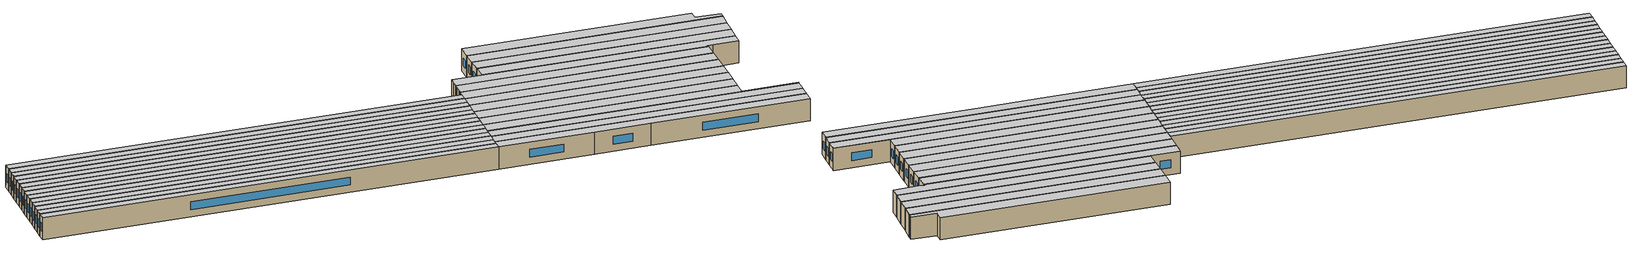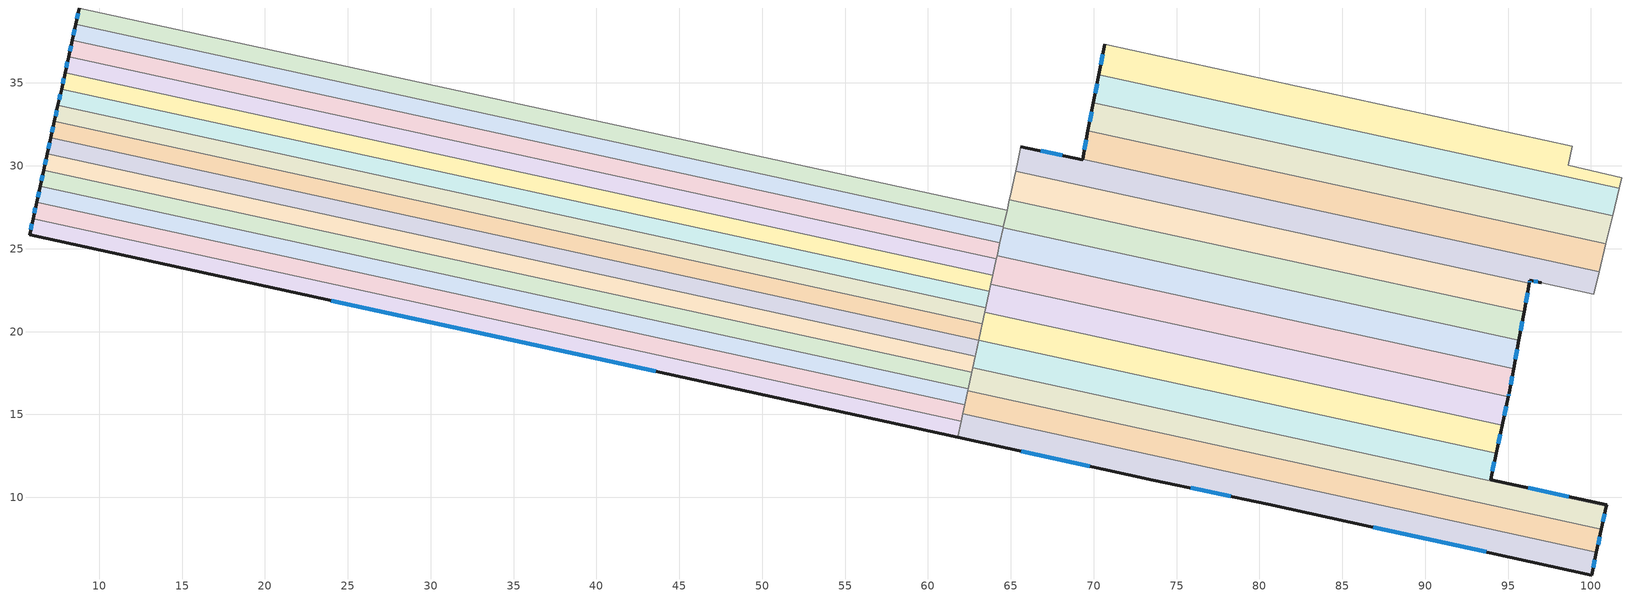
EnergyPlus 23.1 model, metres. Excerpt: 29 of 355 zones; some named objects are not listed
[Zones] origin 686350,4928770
0579a4736f0aea2d_F3_dwelling_15
 floor to 0579a4736f0aea2d_F2_dwelling_15 (EU_floor_Construction): 64.77,27.32 64.56,26.34 8.59,38.55 8.8,39.52 z9
 wall outside (EU_wall_Construction): 8.8,39.52 8.59,38.55 z9:12
 wall to 0579a4736f0aea2d_F3_dwelling_14 (EU_wall_Construction): 64.77,27.32 8.8,39.52 z9:12
 wall to 0579a4736f0aea2d_F3_dwelling_16 (EU_wall_Construction): 8.59,38.55 64.56,26.34 z9:12
 wall to 0579a4736f0aea2d_F3_dwelling_50 (EU_wall_Construction): 64.56,26.34 64.77,27.32 z9:12
 window (EU_Window_Construction): 8.73,39.21 8.66,38.86 z9.98:11.02
 ceiling to 0579a4736f0aea2d_F4_dwelling_15 (EU_floor_Construction): 64.56,26.34 64.77,27.32 8.8,39.52 8.59,38.55 z12
0579a4736f0aea2d_F3_dwelling_16
 floor to 0579a4736f0aea2d_F2_dwelling_16 (EU_floor_Construction): 64.56,26.34 64.34,25.36 8.37,37.57 8.59,38.55 z9
 wall outside (EU_wall_Construction): 8.59,38.55 8.37,37.57 z9:12
 wall to 0579a4736f0aea2d_F3_dwelling_17 (EU_wall_Construction): 8.37,37.57 64.34,25.36 z9:12
 wall to 0579a4736f0aea2d_F3_dwelling_51 (EU_wall_Construction): 64.34,25.36 64.54,26.27 z9:12
 wall to 0579a4736f0aea2d_F3_dwelling_50 (EU_wall_Construction): 64.54,26.27 64.56,26.34 z9:12
 window (EU_Window_Construction): 8.52,38.23 8.44,37.89 z9.98:11.02
 ceiling to 0579a4736f0aea2d_F4_dwelling_16 (EU_floor_Construction): 64.34,25.36 64.56,26.34 8.59,38.55 8.37,37.57 z12
0579a4736f0aea2d_F3_dwelling_17
 floor to 0579a4736f0aea2d_F2_dwelling_17 (EU_floor_Construction): 64.34,25.36 64.13,24.38 8.16,36.59 8.37,37.57 z9
 wall outside (EU_wall_Construction): 8.37,37.57 8.16,36.59 z9:12
 wall to 0579a4736f0aea2d_F3_dwelling_18 (EU_wall_Construction): 8.16,36.59 64.13,24.38 z9:12
 wall to 0579a4736f0aea2d_F3_dwelling_52 (EU_wall_Construction): 64.13,24.38 64.17,24.57 z9:12
 wall to 0579a4736f0aea2d_F3_dwelling_51 (EU_wall_Construction): 64.17,24.57 64.34,25.36 z9:12
 window (EU_Window_Construction): 8.3,37.25 8.23,36.91 z9.98:11.02
 ceiling to 0579a4736f0aea2d_F4_dwelling_17 (EU_floor_Construction): 64.13,24.38 64.34,25.36 8.37,37.57 8.16,36.59 z12
0579a4736f0aea2d_F3_dwelling_18
 floor to 0579a4736f0aea2d_F2_dwelling_18 (EU_floor_Construction): 64.13,24.38 63.92,23.4 7.94,35.61 8.16,36.59 z9
 wall outside (EU_wall_Construction): 8.16,36.59 7.94,35.61 z9:12
 wall to 0579a4736f0aea2d_F3_dwelling_19 (EU_wall_Construction): 7.94,35.61 63.92,23.4 z9:12
 wall to 0579a4736f0aea2d_F3_dwelling_52 (EU_wall_Construction): 63.92,23.4 64.13,24.38 z9:12
 window (EU_Window_Construction): 8.09,36.27 8.01,35.93 z9.98:11.02
 ceiling to 0579a4736f0aea2d_F4_dwelling_18 (EU_floor_Construction): 63.92,23.4 64.13,24.38 8.16,36.59 7.94,35.61 z12
0579a4736f0aea2d_F3_dwelling_19
 floor to 0579a4736f0aea2d_F2_dwelling_19 (EU_floor_Construction): 63.92,23.4 63.7,22.43 7.73,34.64 7.94,35.61 z9
 wall outside (EU_wall_Construction): 7.94,35.61 7.73,34.64 z9:12
 wall to 0579a4736f0aea2d_F3_dwelling_20 (EU_wall_Construction): 7.73,34.64 63.7,22.43 z9:12
 wall to 0579a4736f0aea2d_F3_dwelling_53 (EU_wall_Construction): 63.7,22.43 63.8,22.87 z9:12
 wall to 0579a4736f0aea2d_F3_dwelling_52 (EU_wall_Construction): 63.8,22.87 63.92,23.4 z9:12
 window (EU_Window_Construction): 7.87,35.3 7.8,34.95 z9.98:11.02
 ceiling to 0579a4736f0aea2d_F4_dwelling_19 (EU_floor_Construction): 63.7,22.43 63.92,23.4 7.94,35.61 7.73,34.64 z12
0579a4736f0aea2d_F3_dwelling_20
 floor to 0579a4736f0aea2d_F2_dwelling_20 (EU_floor_Construction): 63.7,22.43 63.49,21.45 7.51,33.66 7.73,34.64 z9
 wall outside (EU_wall_Construction): 7.73,34.64 7.51,33.66 z9:12
 wall to 0579a4736f0aea2d_F3_dwelling_21 (EU_wall_Construction): 7.51,33.66 63.49,21.45 z9:12
 wall to 0579a4736f0aea2d_F3_dwelling_53 (EU_wall_Construction): 63.49,21.45 63.7,22.43 z9:12
 window (EU_Window_Construction): 7.66,34.32 7.58,33.98 z9.98:11.02
 ceiling to 0579a4736f0aea2d_F4_dwelling_20 (EU_floor_Construction): 63.49,21.45 63.7,22.43 7.73,34.64 7.51,33.66 z12
0579a4736f0aea2d_F3_dwelling_21
 floor to 0579a4736f0aea2d_F2_dwelling_21 (EU_floor_Construction): 63.49,21.45 63.28,20.47 7.3,32.68 7.51,33.66 z9
 wall outside (EU_wall_Construction): 7.51,33.66 7.3,32.68 z9:12
 wall to 0579a4736f0aea2d_F3_dwelling_22 (EU_wall_Construction): 7.3,32.68 63.28,20.47 z9:12
 wall to 0579a4736f0aea2d_F3_dwelling_54 (EU_wall_Construction): 63.28,20.47 63.43,21.18 z9:12
 wall to 0579a4736f0aea2d_F3_dwelling_53 (EU_wall_Construction): 63.43,21.18 63.49,21.45 z9:12
 window (EU_Window_Construction): 7.44,33.34 7.37,33 z9.98:11.02
 ceiling to 0579a4736f0aea2d_F4_dwelling_21 (EU_floor_Construction): 63.28,20.47 63.49,21.45 7.51,33.66 7.3,32.68 z12
0579a4736f0aea2d_F3_dwelling_22
 floor to 0579a4736f0aea2d_F2_dwelling_22 (EU_floor_Construction): 63.28,20.47 63.06,19.49 7.08,31.7 7.3,32.68 z9
 wall outside (EU_wall_Construction): 7.3,32.68 7.08,31.7 z9:12
 wall to 0579a4736f0aea2d_F3_dwelling_23 (EU_wall_Construction): 7.08,31.7 63.06,19.49 63.18,20.04 z9:12
 wall to 0579a4736f0aea2d_F3_dwelling_54 (EU_wall_Construction): 63.18,20.04 63.28,20.47 z9:12
 window (EU_Window_Construction): 7.23,32.36 7.15,32.02 z9.98:11.02
 ceiling to 0579a4736f0aea2d_F4_dwelling_22 (EU_floor_Construction): 63.06,19.49 63.28,20.47 7.3,32.68 7.08,31.7 z12
0579a4736f0aea2d_F3_dwelling_23
 floor to 0579a4736f0aea2d_F2_dwelling_23 (EU_floor_Construction): 63.18,20.04 62.87,18.62 62.85,18.51 6.87,30.72 7.08,31.7 63.06,19.49 z9
 wall outside (EU_wall_Construction): 7.08,31.7 6.87,30.72 z9:12
 wall to 0579a4736f0aea2d_F3_dwelling_24 (EU_wall_Construction): 6.87,30.72 62.85,18.51 z9:12
 wall to 0579a4736f0aea2d_F3_dwelling_55 (EU_wall_Construction): 62.85,18.51 62.87,18.62 63.06,19.48 z9:12
 wall to 0579a4736f0aea2d_F3_dwelling_54 (EU_wall_Construction): 63.06,19.48 63.18,20.04 z9:12
 window (EU_Window_Construction): 7.01,31.38 6.94,31.04 z9.98:11.02
 ceiling to 0579a4736f0aea2d_F4_dwelling_23 (EU_floor_Construction): 62.87,18.62 63.18,20.04 63.06,19.49 7.08,31.7 6.87,30.72 62.85,18.51 z12
0579a4736f0aea2d_F3_dwelling_24
 floor to 0579a4736f0aea2d_F2_dwelling_24 (EU_floor_Construction): 62.85,18.51 62.64,17.54 6.66,29.75 6.87,30.72 z9
 wall outside (EU_wall_Construction): 6.87,30.72 6.66,29.75 z9:12
 wall to 0579a4736f0aea2d_F3_dwelling_25 (EU_wall_Construction): 6.66,29.75 62.64,17.54 z9:12
 wall to 0579a4736f0aea2d_F3_dwelling_56 (EU_wall_Construction): 62.64,17.54 62.7,17.81 z9:12
 wall to 0579a4736f0aea2d_F3_dwelling_55 (EU_wall_Construction): 62.7,17.81 62.85,18.52 z9:12
 window (EU_Window_Construction): 6.8,30.41 6.72,30.07 z9.98:11.02
 ceiling to 0579a4736f0aea2d_F4_dwelling_24 (EU_floor_Construction): 62.64,17.54 62.85,18.51 6.87,30.72 6.66,29.75 z12
0579a4736f0aea2d_F3_dwelling_25
 floor to 0579a4736f0aea2d_F2_dwelling_25 (EU_floor_Construction): 62.64,17.54 62.42,16.56 6.44,28.77 6.66,29.75 z9
 wall outside (EU_wall_Construction): 6.66,29.75 6.44,28.77 z9:12
 wall to 0579a4736f0aea2d_F3_dwelling_26 (EU_wall_Construction): 6.44,28.77 62.42,16.56 z9:12
 wall to 0579a4736f0aea2d_F3_dwelling_56 (EU_wall_Construction): 62.42,16.56 62.64,17.54 z9:12
 window (EU_Window_Construction): 6.59,29.43 6.51,29.09 z9.98:11.02
 ceiling to 0579a4736f0aea2d_F4_dwelling_25 (EU_floor_Construction): 62.42,16.56 62.64,17.54 6.66,29.75 6.44,28.77 z12
0579a4736f0aea2d_F3_dwelling_26
 floor to 0579a4736f0aea2d_F2_dwelling_26 (EU_floor_Construction): 62.42,16.56 62.21,15.58 6.23,27.79 6.44,28.77 z9
 wall outside (EU_wall_Construction): 6.44,28.77 6.23,27.79 z9:12
 wall to 0579a4736f0aea2d_F3_dwelling_27 (EU_wall_Construction): 6.23,27.79 62.21,15.58 z9:12
 wall to 0579a4736f0aea2d_F3_dwelling_57 (EU_wall_Construction): 62.21,15.58 62.39,16.42 z9:12
 wall to 0579a4736f0aea2d_F3_dwelling_56 (EU_wall_Construction): 62.39,16.42 62.42,16.56 z9:12
 window (EU_Window_Construction): 6.37,28.45 6.3,28.11 z9.98:11.02
 ceiling to 0579a4736f0aea2d_F4_dwelling_26 (EU_floor_Construction): 62.21,15.58 62.42,16.56 6.44,28.77 6.23,27.79 z12
0579a4736f0aea2d_F3_dwelling_27
 floor to 0579a4736f0aea2d_F2_dwelling_27 (EU_floor_Construction): 62.21,15.58 62,14.6 6.01,26.82 6.23,27.79 z9
 wall outside (EU_wall_Construction): 6.23,27.79 6.01,26.82 z9:12
 wall to 0579a4736f0aea2d_F3_dwelling_28 (EU_wall_Construction): 6.01,26.82 62,14.6 z9:12
 wall to 0579a4736f0aea2d_F3_dwelling_58 (EU_wall_Construction): 62,14.6 62.09,15.04 z9:12
 wall to 0579a4736f0aea2d_F3_dwelling_57 (EU_wall_Construction): 62.09,15.04 62.21,15.58 z9:12
 window (EU_Window_Construction): 6.16,27.48 6.08,27.13 z9.98:11.02
 ceiling to 0579a4736f0aea2d_F4_dwelling_27 (EU_floor_Construction): 62,14.6 62.21,15.58 6.23,27.79 6.01,26.82 z12
0579a4736f0aea2d_F3_dwelling_28
 floor to 0579a4736f0aea2d_F2_dwelling_28 (EU_floor_Construction): 62,14.6 61.78,13.63 5.8,25.84 6.01,26.82 z9
 wall outside (EU_wall_Construction): 6.01,26.82 5.8,25.84 61.78,13.63 z9:12
 wall to 0579a4736f0aea2d_F3_dwelling_58 (EU_wall_Construction): 61.78,13.63 62,14.6 z9:12
 window (EU_Window_Construction): 24,21.87 43.58,17.6 / 5.94,26.5 5.87,26.16 z9.98:11.02
 ceiling to 0579a4736f0aea2d_F4_dwelling_28 (EU_floor_Construction): 61.78,13.63 62,14.6 6.01,26.82 5.8,25.84 z12
0579a4736f0aea2d_F3_dwelling_44
 floor to 0579a4736f0aea2d_F2_dwelling_44 (EU_floor_Construction): 98.87,31.17 98.62,30.05 101.87,29.29 101.72,28.66 70.31,35.51 70.67,37.32 z9
 wall outside (EU_wall_Construction): 70.67,37.32 70.31,35.51 z9:12
 wall to 0579a4736f0aea2d_F3_dwelling_45 (EU_wall_Construction): 70.31,35.51 101.72,28.66 z9:12
 wall to 0579a4736f0aea2d_F3_dwelling_43 (EU_wall_Construction): 98.87,31.17 70.67,37.32 z9:12
 wall adiabatic (EU_wall_Construction): 101.72,28.66 101.87,29.29 98.62,30.05 98.87,31.17 z9:12
 window (EU_Window_Construction): 70.55,36.73 70.43,36.1 z9.98:11.02
 ceiling to 0579a4736f0aea2d_F4_dwelling_44 (EU_floor_Construction): 101.72,28.66 101.87,29.29 98.62,30.05 98.87,31.17 70.67,37.32 70.31,35.51 z12
0579a4736f0aea2d_F3_dwelling_45
 floor to 0579a4736f0aea2d_F2_dwelling_45 (EU_floor_Construction): 101.72,28.66 101.31,26.98 69.98,33.82 70.31,35.51 z9
 wall outside (EU_wall_Construction): 70.31,35.51 69.98,33.82 z9:12
 wall adiabatic (EU_wall_Construction): 101.31,26.98 101.72,28.66 z9:12
 wall to 0579a4736f0aea2d_F3_dwelling_46 (EU_wall_Construction): 69.98,33.82 101.31,26.98 z9:12
 window (EU_Window_Construction): 70.21,34.96 70.09,34.37 z9.98:11.02
 ceiling to 0579a4736f0aea2d_F4_dwelling_45 (EU_floor_Construction): 101.31,26.98 101.72,28.66 70.31,35.51 69.98,33.82 z12
0579a4736f0aea2d_F3_dwelling_46
 floor to 0579a4736f0aea2d_F2_dwelling_46 (EU_floor_Construction): 101.31,26.98 100.9,25.3 69.66,32.12 69.98,33.82 z9
 wall outside (EU_wall_Construction): 69.98,33.82 69.66,32.12 z9:12
 wall adiabatic (EU_wall_Construction): 100.9,25.3 101.31,26.98 z9:12
 wall to 0579a4736f0aea2d_F3_dwelling_47 (EU_wall_Construction): 69.66,32.12 100.9,25.3 z9:12
 window (EU_Window_Construction): 69.88,33.26 69.76,32.67 z9.98:11.02
 ceiling to 0579a4736f0aea2d_F4_dwelling_46 (EU_floor_Construction): 100.9,25.3 101.31,26.98 69.98,33.82 69.66,32.12 z12
0579a4736f0aea2d_F3_dwelling_47
 floor to 0579a4736f0aea2d_F2_dwelling_47 (EU_floor_Construction): 100.9,25.3 100.49,23.61 69.32,30.41 69.66,32.12 z9
 wall outside (EU_wall_Construction): 69.66,32.12 69.32,30.41 z9:12
 wall adiabatic (EU_wall_Construction): 100.49,23.61 100.9,25.3 z9:12
 wall to 0579a4736f0aea2d_F3_dwelling_48 (EU_wall_Construction): 69.32,30.41 100.49,23.61 z9:12
 window (EU_Window_Construction): 69.55,31.56 69.43,30.97 z9.98:11.02
 ceiling to 0579a4736f0aea2d_F4_dwelling_47 (EU_floor_Construction): 100.49,23.61 100.9,25.3 69.66,32.12 69.32,30.41 z12
0579a4736f0aea2d_F3_dwelling_48
 floor to 0579a4736f0aea2d_F2_dwelling_48 (EU_floor_Construction): 100.49,23.61 100.17,22.27 97.01,22.95 96.32,23.1 96.28,22.91 65.28,29.67 65.61,31.16 69.32,30.37 69.32,30.41 z9
 wall outside (EU_wall_Construction): 96.28,22.91 96.32,23.1 97.01,22.95 / 69.32,30.41 69.32,30.37 65.61,31.16 z9:12
 wall to 0579a4736f0aea2d_F3_dwelling_49 (EU_wall_Construction): 65.28,29.67 96.28,22.91 z9:12
 wall adiabatic (EU_wall_Construction): 97.01,22.95 100.17,22.27 100.49,23.61 z9:12
 wall to 0579a4736f0aea2d_F3_dwelling_11 (EU_wall_Construction): 65.61,31.16 65.41,30.25 z9:12
 wall to 0579a4736f0aea2d_F3_dwelling_12 (EU_wall_Construction): 65.41,30.25 65.28,29.68 z9:12
 window (EU_Window_Construction): 96.29,22.97 96.3,23.04 / 68.11,30.63 66.81,30.9 / 96.54,23.05 96.78,22.99 z9.98:11.02
 ceiling to 0579a4736f0aea2d_F4_dwelling_48 (EU_floor_Construction): 100.17,22.27 100.49,23.61 69.32,30.41 69.32,30.37 65.61,31.16 65.28,29.67 96.28,22.91 96.32,23.1 97.01,22.95 z12
0579a4736f0aea2d_F3_dwelling_49
 floor to 0579a4736f0aea2d_F2_dwelling_49 (EU_floor_Construction): 96.28,22.91 95.97,21.2 64.91,27.97 65.28,29.67 z9
 wall outside (EU_wall_Construction): 95.97,21.2 96.28,22.91 z9:12
 wall to 0579a4736f0aea2d_F3_dwelling_50 (EU_wall_Construction): 64.91,27.97 95.97,21.2 z9:12
 wall to 0579a4736f0aea2d_F3_dwelling_12 (EU_wall_Construction): 65.28,29.67 65.2,29.27 z9:12
 wall to 0579a4736f0aea2d_F3_dwelling_13 (EU_wall_Construction): 65.2,29.27 64.98,28.29 z9:12
 wall to 0579a4736f0aea2d_F3_dwelling_14 (EU_wall_Construction): 64.98,28.29 64.91,27.97 z9:12
 window (EU_Window_Construction): 96.07,21.75 96.18,22.35 z9.98:11.02
 ceiling to 0579a4736f0aea2d_F4_dwelling_49 (EU_floor_Construction): 95.97,21.2 96.28,22.91 65.28,29.67 64.91,27.97 z12
0579a4736f0aea2d_F3_dwelling_50
 floor to 0579a4736f0aea2d_F2_dwelling_50 (EU_floor_Construction): 95.97,21.2 95.65,19.48 64.54,26.27 64.91,27.97 z9
 wall outside (EU_wall_Construction): 95.65,19.48 95.97,21.2 z9:12
 wall to 0579a4736f0aea2d_F3_dwelling_51 (EU_wall_Construction): 64.54,26.27 95.65,19.48 z9:12
 wall to 0579a4736f0aea2d_F3_dwelling_14 (EU_wall_Construction): 64.91,27.97 64.77,27.32 z9:12
 window (EU_Window_Construction): 95.75,20.04 95.86,20.64 z9.98:11.02
 ceiling to 0579a4736f0aea2d_F4_dwelling_50 (EU_floor_Construction): 95.65,19.48 95.97,21.2 64.91,27.97 64.54,26.27 z12
0579a4736f0aea2d_F3_dwelling_51
 floor to 0579a4736f0aea2d_F2_dwelling_51 (EU_floor_Construction): 95.65,19.48 95.34,17.77 64.17,24.57 64.54,26.27 z9
 wall outside (EU_wall_Construction): 95.34,17.77 95.65,19.48 z9:12
 wall to 0579a4736f0aea2d_F3_dwelling_52 (EU_wall_Construction): 64.17,24.57 95.34,17.77 z9:12
 window (EU_Window_Construction): 95.44,18.33 95.55,18.92 z9.98:11.02
 ceiling to 0579a4736f0aea2d_F4_dwelling_51 (EU_floor_Construction): 95.34,17.77 95.65,19.48 64.54,26.27 64.17,24.57 z12
0579a4736f0aea2d_F3_dwelling_52
 floor to 0579a4736f0aea2d_F2_dwelling_52 (EU_floor_Construction): 95.34,17.77 95.07,16.31 95.01,16.06 63.8,22.87 64.17,24.57 z9
 wall outside (EU_wall_Construction): 95.01,16.06 95.07,16.31 95.34,17.77 z9:12
 wall to 0579a4736f0aea2d_F3_dwelling_53 (EU_wall_Construction): 63.8,22.87 95.01,16.06 z9:12
 window (EU_Window_Construction): 95.15,16.78 95.25,17.29 / 95.03,16.14 95.05,16.23 z9.98:11.02
 ceiling to 0579a4736f0aea2d_F4_dwelling_52 (EU_floor_Construction): 95.01,16.06 95.07,16.31 95.34,17.77 64.17,24.57 63.8,22.87 z12
0579a4736f0aea2d_F3_dwelling_53
 floor to 0579a4736f0aea2d_F2_dwelling_53 (EU_floor_Construction): 95.01,16.06 94.65,14.37 63.43,21.18 63.8,22.87 z9
 wall outside (EU_wall_Construction): 94.65,14.37 95.01,16.06 z9:12
 wall to 0579a4736f0aea2d_F3_dwelling_54 (EU_wall_Construction): 63.43,21.18 94.65,14.37 z9:12
 window (EU_Window_Construction): 94.77,14.92 94.9,15.51 z9.98:11.02
 ceiling to 0579a4736f0aea2d_F4_dwelling_53 (EU_floor_Construction): 94.65,14.37 95.01,16.06 63.8,22.87 63.43,21.18 z12
0579a4736f0aea2d_F3_dwelling_54
 floor to 0579a4736f0aea2d_F2_dwelling_54 (EU_floor_Construction): 94.65,14.37 94.29,12.67 63.06,19.48 63.43,21.18 z9
 wall outside (EU_wall_Construction): 94.29,12.67 94.65,14.37 z9:12
 wall to 0579a4736f0aea2d_F3_dwelling_55 (EU_wall_Construction): 63.06,19.48 94.29,12.67 z9:12
 window (EU_Window_Construction): 94.41,13.22 94.53,13.81 z9.98:11.02
 ceiling to 0579a4736f0aea2d_F4_dwelling_54 (EU_floor_Construction): 94.29,12.67 94.65,14.37 63.43,21.18 63.06,19.48 z12
0579a4736f0aea2d_F3_dwelling_55
 floor to 0579a4736f0aea2d_F2_dwelling_55 (EU_floor_Construction): 94.29,12.67 93.94,11.07 100.94,9.56 100.93,9.47 62.69,17.81 63.06,19.48 z9
 wall outside (EU_wall_Construction): 100.93,9.47 100.94,9.56 93.94,11.07 94.29,12.67 z9:12
 wall to 0579a4736f0aea2d_F3_dwelling_56 (EU_wall_Construction): 62.69,17.81 100.93,9.47 z9:12
 window (EU_Window_Construction): 94.06,11.59 94.18,12.15 / 98.67,10.05 96.22,10.58 z9.98:11.02
 ceiling to 0579a4736f0aea2d_F4_dwelling_55 (EU_floor_Construction): 100.93,9.47 100.94,9.56 93.94,11.07 94.29,12.67 63.06,19.48 62.69,17.81 z12
0579a4736f0aea2d_F3_dwelling_56
 floor to 0579a4736f0aea2d_F2_dwelling_56 (EU_floor_Construction): 100.93,9.47 100.63,8.08 62.39,16.42 62.69,17.81 z9
 wall outside (EU_wall_Construction): 100.63,8.08 100.93,9.47 z9:12
 wall to 0579a4736f0aea2d_F3_dwelling_57 (EU_wall_Construction): 62.39,16.42 100.63,8.08 z9:12
 window (EU_Window_Construction): 100.72,8.53 100.83,9.02 z9.98:11.02
 ceiling to 0579a4736f0aea2d_F4_dwelling_56 (EU_floor_Construction): 100.63,8.08 100.93,9.47 62.69,17.81 62.39,16.42 z12
0579a4736f0aea2d_F3_dwelling_57
 floor to 0579a4736f0aea2d_F2_dwelling_57 (EU_floor_Construction): 100.63,8.08 100.33,6.7 62.09,15.04 62.39,16.42 z9
 wall outside (EU_wall_Construction): 100.33,6.7 100.63,8.08 z9:12
 wall to 0579a4736f0aea2d_F3_dwelling_58 (EU_wall_Construction): 62.09,15.04 100.33,6.7 z9:12
 window (EU_Window_Construction): 100.43,7.15 100.53,7.63 z9.98:11.02
 ceiling to 0579a4736f0aea2d_F4_dwelling_57 (EU_floor_Construction): 100.33,6.7 100.63,8.08 62.39,16.42 62.09,15.04 z12
0579a4736f0aea2d_F3_dwelling_58
 floor to 0579a4736f0aea2d_F2_dwelling_58 (EU_floor_Construction): 100.33,6.7 100.04,5.32 80.53,9.6 73.61,11.05 61.78,13.63 62.09,15.04 z9
 wall outside (EU_wall_Construction): 61.78,13.63 73.61,11.05 80.53,9.6 100.04,5.32 100.33,6.7 z9:12
 window (EU_Window_Construction): 65.63,12.79 69.76,11.89 / 100.13,5.77 100.23,6.25 / 86.87,8.21 93.69,6.71 / 75.86,10.58 78.28,10.07 z9.98:11.02
 ceiling to 0579a4736f0aea2d_F4_dwelling_58 (EU_floor_Construction): 100.04,5.32 100.33,6.7 62.09,15.04 61.78,13.63 73.61,11.05 80.53,9.6 z12
[Building]
EU S2 Campaign: North Axis=0; Terrain=City; Solar Distribution=FullExterior
[Site:Location]
Bologna: Latitude=44.5; Longitude=11.25; Time Zone=1; Elevation=37
[SizingPeriod:WeatherFileDays]
AnnualSizingPeriod: Begin Month=1; Begin Day of Month=1; End Month=12; End Day of Month=31; Day of Week for Start Day=Monday; Use Weather File Daylight Saving Period=No; Use Weather File Rain and Snow Indicators=No
[MATERIAL]
EU_InternalMass_Material: Roughness=MediumRough; Thickness=0.1; Conductivity=1; Density=1800; Specific Heat=900; Thermal Absorptance=0.9; Solar Absorptance=0.7; Visible Absorptance=0.7
[MATERIAL:NOMASS] Roughness=MediumRough; Thermal Absorptance=0.9; Solar Absorptance=0.7; Visible Absorptance=0.7
Name | Thermal Resistance
EU_wall_NoMass | 0.905828
EU_floor_NoMass | 0.67114
[WINDOWMATERIAL:SIMPLEGLAZINGSYSTEM]
EU_Window_SimpleGlazing: UFactor=4.52486; Solar Heat Gain Coefficient=0.85; Visible Transmittance=0.85
[CONSTRUCTION]
EU_wall_Construction: EU_wall_NoMass
EU_floor_Construction: EU_floor_NoMass
EU_Window_Construction: EU_Window_SimpleGlazing
EU_InternalMass_Construction: EU_InternalMass_Material
[ZONE] Type=1; Multiplier=1; Ceiling Height=autocalculate; Floor Area=autocalculate; Part of Total Floor Area=Yes
Name | Volume
0579a4736f0aea2d_F3_dwelling_15 | 171.966
0579a4736f0aea2d_F3_dwelling_16 | 172.055
0579a4736f0aea2d_F3_dwelling_17 | 171.892
0579a4736f0aea2d_F3_dwelling_18 | 172.147
0579a4736f0aea2d_F3_dwelling_19 | 171.983
0579a4736f0aea2d_F3_dwelling_20 | 172.136
0579a4736f0aea2d_F3_dwelling_21 | 171.907
0579a4736f0aea2d_F3_dwelling_22 | 172.099
0579a4736f0aea2d_F3_dwelling_23 | 172.065
0579a4736f0aea2d_F3_dwelling_24 | 172.004
0579a4736f0aea2d_F3_dwelling_25 | 172.007
0579a4736f0aea2d_F3_dwelling_26 | 172.009
0579a4736f0aea2d_F3_dwelling_27 | 171.995
0579a4736f0aea2d_F3_dwelling_28 | 172.121
0579a4736f0aea2d_F3_dwelling_44 | 166.306
0579a4736f0aea2d_F3_dwelling_45 | 166.301
0579a4736f0aea2d_F3_dwelling_46 | 166.381
0579a4736f0aea2d_F3_dwelling_47 | 166.296
0579a4736f0aea2d_F3_dwelling_48 | 166.308
0579a4736f0aea2d_F3_dwelling_49 | 166.241
0579a4736f0aea2d_F3_dwelling_50 | 166.333
0579a4736f0aea2d_F3_dwelling_51 | 166.26
0579a4736f0aea2d_F3_dwelling_52 | 166.288
0579a4736f0aea2d_F3_dwelling_53 | 166.369
0579a4736f0aea2d_F3_dwelling_54 | 166.298
0579a4736f0aea2d_F3_dwelling_55 | 166.273
0579a4736f0aea2d_F3_dwelling_56 | 166.307
0579a4736f0aea2d_F3_dwelling_57 | 166.371
0579a4736f0aea2d_F3_dwelling_58 | 166.23
[INTERNALMASS] Construction=EU_InternalMass_Construction
Name | Zone or ZoneList | Surface Area
0579a4736f0aea2d_F3_dwelling_15_EU_InternalMass | 0579a4736f0aea2d_F3_dwelling_15 | 57.3223
0579a4736f0aea2d_F3_dwelling_16_EU_InternalMass | 0579a4736f0aea2d_F3_dwelling_16 | 57.3514
0579a4736f0aea2d_F3_dwelling_17_EU_InternalMass | 0579a4736f0aea2d_F3_dwelling_17 | 57.2974
0579a4736f0aea2d_F3_dwelling_18_EU_InternalMass | 0579a4736f0aea2d_F3_dwelling_18 | 57.3824
0579a4736f0aea2d_F3_dwelling_19_EU_InternalMass | 0579a4736f0aea2d_F3_dwelling_19 | 57.3274
0579a4736f0aea2d_F3_dwelling_20_EU_InternalMass | 0579a4736f0aea2d_F3_dwelling_20 | 57.3788
0579a4736f0aea2d_F3_dwelling_21_EU_InternalMass | 0579a4736f0aea2d_F3_dwelling_21 | 57.3025
0579a4736f0aea2d_F3_dwelling_22_EU_InternalMass | 0579a4736f0aea2d_F3_dwelling_22 | 57.366
0579a4736f0aea2d_F3_dwelling_23_EU_InternalMass | 0579a4736f0aea2d_F3_dwelling_23 | 57.3553
0579a4736f0aea2d_F3_dwelling_24_EU_InternalMass | 0579a4736f0aea2d_F3_dwelling_24 | 57.3345
0579a4736f0aea2d_F3_dwelling_25_EU_InternalMass | 0579a4736f0aea2d_F3_dwelling_25 | 57.3357
0579a4736f0aea2d_F3_dwelling_26_EU_InternalMass | 0579a4736f0aea2d_F3_dwelling_26 | 57.3366
0579a4736f0aea2d_F3_dwelling_27_EU_InternalMass | 0579a4736f0aea2d_F3_dwelling_27 | 57.332
0579a4736f0aea2d_F3_dwelling_28_EU_InternalMass | 0579a4736f0aea2d_F3_dwelling_28 | 57.3733
0579a4736f0aea2d_F3_dwelling_44_EU_InternalMass | 0579a4736f0aea2d_F3_dwelling_44 | 55.4351
0579a4736f0aea2d_F3_dwelling_45_EU_InternalMass | 0579a4736f0aea2d_F3_dwelling_45 | 55.434
0579a4736f0aea2d_F3_dwelling_46_EU_InternalMass | 0579a4736f0aea2d_F3_dwelling_46 | 55.4603
0579a4736f0aea2d_F3_dwelling_47_EU_InternalMass | 0579a4736f0aea2d_F3_dwelling_47 | 55.4319
0579a4736f0aea2d_F3_dwelling_48_EU_InternalMass | 0579a4736f0aea2d_F3_dwelling_48 | 55.4359
0579a4736f0aea2d_F3_dwelling_49_EU_InternalMass | 0579a4736f0aea2d_F3_dwelling_49 | 55.4137
0579a4736f0aea2d_F3_dwelling_50_EU_InternalMass | 0579a4736f0aea2d_F3_dwelling_50 | 55.4447
0579a4736f0aea2d_F3_dwelling_51_EU_InternalMass | 0579a4736f0aea2d_F3_dwelling_51 | 55.4199
0579a4736f0aea2d_F3_dwelling_52_EU_InternalMass | 0579a4736f0aea2d_F3_dwelling_52 | 55.4291
0579a4736f0aea2d_F3_dwelling_53_EU_InternalMass | 0579a4736f0aea2d_F3_dwelling_53 | 55.4562
0579a4736f0aea2d_F3_dwelling_54_EU_InternalMass | 0579a4736f0aea2d_F3_dwelling_54 | 55.4329
0579a4736f0aea2d_F3_dwelling_55_EU_InternalMass | 0579a4736f0aea2d_F3_dwelling_55 | 55.4241
0579a4736f0aea2d_F3_dwelling_56_EU_InternalMass | 0579a4736f0aea2d_F3_dwelling_56 | 55.4357
0579a4736f0aea2d_F3_dwelling_57_EU_InternalMass | 0579a4736f0aea2d_F3_dwelling_57 | 55.4571
0579a4736f0aea2d_F3_dwelling_58_EU_InternalMass | 0579a4736f0aea2d_F3_dwelling_58 | 55.4098
[OTHEREQUIPMENT] Fuel Type=Electricity; Design Level Calculation Method=Watts/Area; Power per Zone Floor Area=1; Fraction Latent=0; Fraction Radiant=0; Fraction Lost=0; Carbon Dioxide Generation Rate=0; EndUse Subcategory=EU_Step8_InternalGains
Name | Zone or ZoneList or Space or SpaceList | Schedule
EU_Step8_InternalGain_0579a4736f0aea2d_F3_dwelling_15_f000 | 0579a4736f0aea2d_F3_dwelling_15 | EU_Step8_GainSchedule_0579a4736f0aea2d_F3_dwelling_15_f000
EU_Step8_InternalGain_0579a4736f0aea2d_F3_dwelling_16_f000 | 0579a4736f0aea2d_F3_dwelling_16 | EU_Step8_GainSchedule_0579a4736f0aea2d_F3_dwelling_16_f000
EU_Step8_InternalGain_0579a4736f0aea2d_F3_dwelling_17_f000 | 0579a4736f0aea2d_F3_dwelling_17 | EU_Step8_GainSchedule_0579a4736f0aea2d_F3_dwelling_17_f000
EU_Step8_InternalGain_0579a4736f0aea2d_F3_dwelling_18_f000 | 0579a4736f0aea2d_F3_dwelling_18 | EU_Step8_GainSchedule_0579a4736f0aea2d_F3_dwelling_18_f000
EU_Step8_InternalGain_0579a4736f0aea2d_F3_dwelling_19_f000 | 0579a4736f0aea2d_F3_dwelling_19 | EU_Step8_GainSchedule_0579a4736f0aea2d_F3_dwelling_19_f000
EU_Step8_InternalGain_0579a4736f0aea2d_F3_dwelling_20_f000 | 0579a4736f0aea2d_F3_dwelling_20 | EU_Step8_GainSchedule_0579a4736f0aea2d_F3_dwelling_20_f000
EU_Step8_InternalGain_0579a4736f0aea2d_F3_dwelling_21_f000 | 0579a4736f0aea2d_F3_dwelling_21 | EU_Step8_GainSchedule_0579a4736f0aea2d_F3_dwelling_21_f000
EU_Step8_InternalGain_0579a4736f0aea2d_F3_dwelling_22_f000 | 0579a4736f0aea2d_F3_dwelling_22 | EU_Step8_GainSchedule_0579a4736f0aea2d_F3_dwelling_22_f000
EU_Step8_InternalGain_0579a4736f0aea2d_F3_dwelling_23_f000 | 0579a4736f0aea2d_F3_dwelling_23 | EU_Step8_GainSchedule_0579a4736f0aea2d_F3_dwelling_23_f000
EU_Step8_InternalGain_0579a4736f0aea2d_F3_dwelling_24_f000 | 0579a4736f0aea2d_F3_dwelling_24 | EU_Step8_GainSchedule_0579a4736f0aea2d_F3_dwelling_24_f000
EU_Step8_InternalGain_0579a4736f0aea2d_F3_dwelling_25_f000 | 0579a4736f0aea2d_F3_dwelling_25 | EU_Step8_GainSchedule_0579a4736f0aea2d_F3_dwelling_25_f000
EU_Step8_InternalGain_0579a4736f0aea2d_F3_dwelling_26_f000 | 0579a4736f0aea2d_F3_dwelling_26 | EU_Step8_GainSchedule_0579a4736f0aea2d_F3_dwelling_26_f000
EU_Step8_InternalGain_0579a4736f0aea2d_F3_dwelling_27_f000 | 0579a4736f0aea2d_F3_dwelling_27 | EU_Step8_GainSchedule_0579a4736f0aea2d_F3_dwelling_27_f000
EU_Step8_InternalGain_0579a4736f0aea2d_F3_dwelling_28_f000 | 0579a4736f0aea2d_F3_dwelling_28 | EU_Step8_GainSchedule_0579a4736f0aea2d_F3_dwelling_28_f000
EU_Step8_InternalGain_0579a4736f0aea2d_F3_dwelling_44_f000 | 0579a4736f0aea2d_F3_dwelling_44 | EU_Step8_GainSchedule_0579a4736f0aea2d_F3_dwelling_44_f000
EU_Step8_InternalGain_0579a4736f0aea2d_F3_dwelling_45_f000 | 0579a4736f0aea2d_F3_dwelling_45 | EU_Step8_GainSchedule_0579a4736f0aea2d_F3_dwelling_45_f000
EU_Step8_InternalGain_0579a4736f0aea2d_F3_dwelling_46_f000 | 0579a4736f0aea2d_F3_dwelling_46 | EU_Step8_GainSchedule_0579a4736f0aea2d_F3_dwelling_46_f000
EU_Step8_InternalGain_0579a4736f0aea2d_F3_dwelling_47_f000 | 0579a4736f0aea2d_F3_dwelling_47 | EU_Step8_GainSchedule_0579a4736f0aea2d_F3_dwelling_47_f000
EU_Step8_InternalGain_0579a4736f0aea2d_F3_dwelling_48_f000 | 0579a4736f0aea2d_F3_dwelling_48 | EU_Step8_GainSchedule_0579a4736f0aea2d_F3_dwelling_48_f000
EU_Step8_InternalGain_0579a4736f0aea2d_F3_dwelling_49_f000 | 0579a4736f0aea2d_F3_dwelling_49 | EU_Step8_GainSchedule_0579a4736f0aea2d_F3_dwelling_49_f000
EU_Step8_InternalGain_0579a4736f0aea2d_F3_dwelling_50_f000 | 0579a4736f0aea2d_F3_dwelling_50 | EU_Step8_GainSchedule_0579a4736f0aea2d_F3_dwelling_50_f000
EU_Step8_InternalGain_0579a4736f0aea2d_F3_dwelling_51_f000 | 0579a4736f0aea2d_F3_dwelling_51 | EU_Step8_GainSchedule_0579a4736f0aea2d_F3_dwelling_51_f000
EU_Step8_InternalGain_0579a4736f0aea2d_F3_dwelling_52_f000 | 0579a4736f0aea2d_F3_dwelling_52 | EU_Step8_GainSchedule_0579a4736f0aea2d_F3_dwelling_52_f000
EU_Step8_InternalGain_0579a4736f0aea2d_F3_dwelling_53_f000 | 0579a4736f0aea2d_F3_dwelling_53 | EU_Step8_GainSchedule_0579a4736f0aea2d_F3_dwelling_53_f000
EU_Step8_InternalGain_0579a4736f0aea2d_F3_dwelling_54_f000 | 0579a4736f0aea2d_F3_dwelling_54 | EU_Step8_GainSchedule_0579a4736f0aea2d_F3_dwelling_54_f000
EU_Step8_InternalGain_0579a4736f0aea2d_F3_dwelling_55_f000 | 0579a4736f0aea2d_F3_dwelling_55 | EU_Step8_GainSchedule_0579a4736f0aea2d_F3_dwelling_55_f000
EU_Step8_InternalGain_0579a4736f0aea2d_F3_dwelling_56_f000 | 0579a4736f0aea2d_F3_dwelling_56 | EU_Step8_GainSchedule_0579a4736f0aea2d_F3_dwelling_56_f000
EU_Step8_InternalGain_0579a4736f0aea2d_F3_dwelling_57_f000 | 0579a4736f0aea2d_F3_dwelling_57 | EU_Step8_GainSchedule_0579a4736f0aea2d_F3_dwelling_57_f000
EU_Step8_InternalGain_0579a4736f0aea2d_F3_dwelling_58_f000 | 0579a4736f0aea2d_F3_dwelling_58 | EU_Step8_GainSchedule_0579a4736f0aea2d_F3_dwelling_58_f000
[ZONEVENTILATION:DESIGNFLOWRATE] Schedule=EU_AlwaysOn; Design Flow Rate Calculation Method=AirChanges/Hour; Air Changes per Hour=0.73129; Ventilation Type=Natural; Fan Pressure Rise=0; Fan Total Efficiency=1; Constant Term Coefficient=1; Temperature Term Coefficient=0; Velocity Term Coefficient=0; Velocity Squared Term Coefficient=0; Minimum Indoor Temperature=-100; Maximum Indoor Temperature=100; Delta Temperature=-100; Minimum Outdoor Temperature=-100; Maximum Outdoor Temperature=100; Maximum Wind Speed=40
Name | Zone or ZoneList or Space or SpaceList
EU_ConstantAir_0579a4736f0aea2d_F3_dwelling_15 | 0579a4736f0aea2d_F3_dwelling_15
EU_ConstantAir_0579a4736f0aea2d_F3_dwelling_16 | 0579a4736f0aea2d_F3_dwelling_16
EU_ConstantAir_0579a4736f0aea2d_F3_dwelling_17 | 0579a4736f0aea2d_F3_dwelling_17
EU_ConstantAir_0579a4736f0aea2d_F3_dwelling_18 | 0579a4736f0aea2d_F3_dwelling_18
EU_ConstantAir_0579a4736f0aea2d_F3_dwelling_19 | 0579a4736f0aea2d_F3_dwelling_19
EU_ConstantAir_0579a4736f0aea2d_F3_dwelling_20 | 0579a4736f0aea2d_F3_dwelling_20
EU_ConstantAir_0579a4736f0aea2d_F3_dwelling_21 | 0579a4736f0aea2d_F3_dwelling_21
EU_ConstantAir_0579a4736f0aea2d_F3_dwelling_22 | 0579a4736f0aea2d_F3_dwelling_22
EU_ConstantAir_0579a4736f0aea2d_F3_dwelling_23 | 0579a4736f0aea2d_F3_dwelling_23
EU_ConstantAir_0579a4736f0aea2d_F3_dwelling_24 | 0579a4736f0aea2d_F3_dwelling_24
EU_ConstantAir_0579a4736f0aea2d_F3_dwelling_25 | 0579a4736f0aea2d_F3_dwelling_25
EU_ConstantAir_0579a4736f0aea2d_F3_dwelling_26 | 0579a4736f0aea2d_F3_dwelling_26
EU_ConstantAir_0579a4736f0aea2d_F3_dwelling_27 | 0579a4736f0aea2d_F3_dwelling_27
EU_ConstantAir_0579a4736f0aea2d_F3_dwelling_28 | 0579a4736f0aea2d_F3_dwelling_28
EU_ConstantAir_0579a4736f0aea2d_F3_dwelling_44 | 0579a4736f0aea2d_F3_dwelling_44
EU_ConstantAir_0579a4736f0aea2d_F3_dwelling_45 | 0579a4736f0aea2d_F3_dwelling_45
EU_ConstantAir_0579a4736f0aea2d_F3_dwelling_46 | 0579a4736f0aea2d_F3_dwelling_46
EU_ConstantAir_0579a4736f0aea2d_F3_dwelling_47 | 0579a4736f0aea2d_F3_dwelling_47
EU_ConstantAir_0579a4736f0aea2d_F3_dwelling_48 | 0579a4736f0aea2d_F3_dwelling_48
EU_ConstantAir_0579a4736f0aea2d_F3_dwelling_49 | 0579a4736f0aea2d_F3_dwelling_49
EU_ConstantAir_0579a4736f0aea2d_F3_dwelling_50 | 0579a4736f0aea2d_F3_dwelling_50
EU_ConstantAir_0579a4736f0aea2d_F3_dwelling_51 | 0579a4736f0aea2d_F3_dwelling_51
EU_ConstantAir_0579a4736f0aea2d_F3_dwelling_52 | 0579a4736f0aea2d_F3_dwelling_52
EU_ConstantAir_0579a4736f0aea2d_F3_dwelling_53 | 0579a4736f0aea2d_F3_dwelling_53
EU_ConstantAir_0579a4736f0aea2d_F3_dwelling_54 | 0579a4736f0aea2d_F3_dwelling_54
EU_ConstantAir_0579a4736f0aea2d_F3_dwelling_55 | 0579a4736f0aea2d_F3_dwelling_55
EU_ConstantAir_0579a4736f0aea2d_F3_dwelling_56 | 0579a4736f0aea2d_F3_dwelling_56
EU_ConstantAir_0579a4736f0aea2d_F3_dwelling_57 | 0579a4736f0aea2d_F3_dwelling_57
EU_ConstantAir_0579a4736f0aea2d_F3_dwelling_58 | 0579a4736f0aea2d_F3_dwelling_58
[HVACTEMPLATE:ZONE:IDEALLOADSAIRSYSTEM] System Availability Schedule=EU_AlwaysOn; Maximum Heating Supply Air Temperature=50; Minimum Cooling Supply Air Temperature=13; Maximum Heating Supply Air Humidity Ratio=0.0156; Minimum Cooling Supply Air Humidity Ratio=0.0077; Heating Limit=NoLimit; Cooling Limit=NoLimit; Heating Availability Schedule=EU_AlwaysOn; Cooling Availability Schedule=EU_CoolingOff; Dehumidification Control Type=ConstantSensibleHeatRatio; Cooling Sensible Heat Ratio=0.7; Dehumidification Setpoint=60; Humidification Control Type=None; Humidification Setpoint=30; Outdoor Air Method=None; Outdoor Air Flow Rate per Person=0.00944; Outdoor Air Flow Rate per Zone Floor Area=0; Outdoor Air Flow Rate per Zone=0; Demand Controlled Ventilation Type=None; Outdoor Air Economizer Type=NoEconomizer; Heat Recovery Type=None; Sensible Heat Recovery Effectiveness=0.7; Latent Heat Recovery Effectiveness=0.65
Name | Template Thermostat
0579a4736f0aea2d_F3_dwelling_15 | EU_HeatOnly_0579a4736f0aea2d_F3_dwelling_15
0579a4736f0aea2d_F3_dwelling_16 | EU_HeatOnly_0579a4736f0aea2d_F3_dwelling_16
0579a4736f0aea2d_F3_dwelling_17 | EU_HeatOnly_0579a4736f0aea2d_F3_dwelling_17
0579a4736f0aea2d_F3_dwelling_18 | EU_HeatOnly_0579a4736f0aea2d_F3_dwelling_18
0579a4736f0aea2d_F3_dwelling_19 | EU_HeatOnly_0579a4736f0aea2d_F3_dwelling_19
0579a4736f0aea2d_F3_dwelling_20 | EU_HeatOnly_0579a4736f0aea2d_F3_dwelling_20
0579a4736f0aea2d_F3_dwelling_21 | EU_HeatOnly_0579a4736f0aea2d_F3_dwelling_21
0579a4736f0aea2d_F3_dwelling_22 | EU_HeatOnly_0579a4736f0aea2d_F3_dwelling_22
0579a4736f0aea2d_F3_dwelling_23 | EU_HeatOnly_0579a4736f0aea2d_F3_dwelling_23
0579a4736f0aea2d_F3_dwelling_24 | EU_HeatOnly_0579a4736f0aea2d_F3_dwelling_24
0579a4736f0aea2d_F3_dwelling_25 | EU_HeatOnly_0579a4736f0aea2d_F3_dwelling_25
0579a4736f0aea2d_F3_dwelling_26 | EU_HeatOnly_0579a4736f0aea2d_F3_dwelling_26
0579a4736f0aea2d_F3_dwelling_27 | EU_HeatOnly_0579a4736f0aea2d_F3_dwelling_27
0579a4736f0aea2d_F3_dwelling_28 | EU_HeatOnly_0579a4736f0aea2d_F3_dwelling_28
0579a4736f0aea2d_F3_dwelling_44 | EU_HeatOnly_0579a4736f0aea2d_F3_dwelling_44
0579a4736f0aea2d_F3_dwelling_45 | EU_HeatOnly_0579a4736f0aea2d_F3_dwelling_45
0579a4736f0aea2d_F3_dwelling_46 | EU_HeatOnly_0579a4736f0aea2d_F3_dwelling_46
0579a4736f0aea2d_F3_dwelling_47 | EU_HeatOnly_0579a4736f0aea2d_F3_dwelling_47
0579a4736f0aea2d_F3_dwelling_48 | EU_HeatOnly_0579a4736f0aea2d_F3_dwelling_48
0579a4736f0aea2d_F3_dwelling_49 | EU_HeatOnly_0579a4736f0aea2d_F3_dwelling_49
0579a4736f0aea2d_F3_dwelling_50 | EU_HeatOnly_0579a4736f0aea2d_F3_dwelling_50
0579a4736f0aea2d_F3_dwelling_51 | EU_HeatOnly_0579a4736f0aea2d_F3_dwelling_51
0579a4736f0aea2d_F3_dwelling_52 | EU_HeatOnly_0579a4736f0aea2d_F3_dwelling_52
0579a4736f0aea2d_F3_dwelling_53 | EU_HeatOnly_0579a4736f0aea2d_F3_dwelling_53
0579a4736f0aea2d_F3_dwelling_54 | EU_HeatOnly_0579a4736f0aea2d_F3_dwelling_54
0579a4736f0aea2d_F3_dwelling_55 | EU_HeatOnly_0579a4736f0aea2d_F3_dwelling_55
0579a4736f0aea2d_F3_dwelling_56 | EU_HeatOnly_0579a4736f0aea2d_F3_dwelling_56
0579a4736f0aea2d_F3_dwelling_57 | EU_HeatOnly_0579a4736f0aea2d_F3_dwelling_57
0579a4736f0aea2d_F3_dwelling_58 | EU_HeatOnly_0579a4736f0aea2d_F3_dwelling_58
[SIZING:ZONE] Zone Cooling Design Supply Air Temperature Input Method=SupplyAirTemperature; Zone Cooling Design Supply Air Temperature=13; Zone Heating Design Supply Air Temperature Input Method=SupplyAirTemperature; Zone Heating Design Supply Air Temperature=50; Zone Cooling Design Supply Air Humidity Ratio=0.008; Zone Heating Design Supply Air Humidity Ratio=0.008; Cooling Design Air Flow Method=DesignDay; Cooling Design Air Flow Rate=0; Cooling Minimum Air Flow per Zone Floor Area=0.000762; Cooling Minimum Air Flow=0; Cooling Minimum Air Flow Fraction=0.2; Heating Design Air Flow Method=DesignDay; Heating Design Air Flow Rate=0; Heating Maximum Air Flow per Zone Floor Area=0.002032; Heating Maximum Air Flow=0.141576; Heating Maximum Air Flow Fraction=0.3; Account for Dedicated Outdoor Air System=No; Dedicated Outdoor Air System Control Strategy=NeutralSupplyAir; Dedicated Outdoor Air Low Setpoint Temperature for Design=autosize; Dedicated Outdoor Air High Setpoint Temperature for Design=autosize; Zone Load Sizing Method=Sensible Load Only No Latent Load; Zone Latent Cooling Design Supply Air Humidity Ratio Input Method=HumidityRatioDifference; Zone Cooling Design Supply Air Humidity Ratio Difference=0.005; Zone Latent Heating Design Supply Air Humidity Ratio Input Method=HumidityRatioDifference; Zone Humidification Design Supply Air Humidity Ratio Difference=0.005
0579a4736f0aea2d_F3_dwelling_15; 0579a4736f0aea2d_F3_dwelling_16; 0579a4736f0aea2d_F3_dwelling_17; 0579a4736f0aea2d_F3_dwelling_18; 0579a4736f0aea2d_F3_dwelling_19; 0579a4736f0aea2d_F3_dwelling_20; 0579a4736f0aea2d_F3_dwelling_21; 0579a4736f0aea2d_F3_dwelling_22; 0579a4736f0aea2d_F3_dwelling_23; 0579a4736f0aea2d_F3_dwelling_24; 0579a4736f0aea2d_F3_dwelling_25; 0579a4736f0aea2d_F3_dwelling_26; 0579a4736f0aea2d_F3_dwelling_27; 0579a4736f0aea2d_F3_dwelling_28; 0579a4736f0aea2d_F3_dwelling_44; 0579a4736f0aea2d_F3_dwelling_45; 0579a4736f0aea2d_F3_dwelling_46; 0579a4736f0aea2d_F3_dwelling_47; 0579a4736f0aea2d_F3_dwelling_48; 0579a4736f0aea2d_F3_dwelling_49; 0579a4736f0aea2d_F3_dwelling_50; 0579a4736f0aea2d_F3_dwelling_51; 0579a4736f0aea2d_F3_dwelling_52; 0579a4736f0aea2d_F3_dwelling_53; 0579a4736f0aea2d_F3_dwelling_54; 0579a4736f0aea2d_F3_dwelling_55; 0579a4736f0aea2d_F3_dwelling_56; 0579a4736f0aea2d_F3_dwelling_57; 0579a4736f0aea2d_F3_dwelling_58
[SCHEDULE:CONSTANT]
Name | Hourly Value
EU_AlwaysOn | 1
EU_CoolingOff | 0
[SCHEDULE:FILE] Column Number=1; Rows to Skip at Top=0; Number of Hours of Data=8760; Column Separator=Comma; Interpolate to Timestep=No; Minutes per Item=60; Adjust Schedule for Daylight Savings=Yes
Name | File
EU_Step8_GainSchedule_0579a4736f0aea2d_F3_dwelling_15_f000 | ../../schedules/0579a4736f0aea2d/0579a4736f0aea2d_F3_dwelling_15_f000_gain.csv
EU_Step8_GainSchedule_0579a4736f0aea2d_F3_dwelling_16_f000 | ../../schedules/0579a4736f0aea2d/0579a4736f0aea2d_F3_dwelling_16_f000_gain.csv
EU_Step8_GainSchedule_0579a4736f0aea2d_F3_dwelling_17_f000 | ../../schedules/0579a4736f0aea2d/0579a4736f0aea2d_F3_dwelling_17_f000_gain.csv
EU_Step8_GainSchedule_0579a4736f0aea2d_F3_dwelling_18_f000 | ../../schedules/0579a4736f0aea2d/0579a4736f0aea2d_F3_dwelling_18_f000_gain.csv
EU_Step8_GainSchedule_0579a4736f0aea2d_F3_dwelling_19_f000 | ../../schedules/0579a4736f0aea2d/0579a4736f0aea2d_F3_dwelling_19_f000_gain.csv
EU_Step8_GainSchedule_0579a4736f0aea2d_F3_dwelling_20_f000 | ../../schedules/0579a4736f0aea2d/0579a4736f0aea2d_F3_dwelling_20_f000_gain.csv
EU_Step8_GainSchedule_0579a4736f0aea2d_F3_dwelling_21_f000 | ../../schedules/0579a4736f0aea2d/0579a4736f0aea2d_F3_dwelling_21_f000_gain.csv
EU_Step8_GainSchedule_0579a4736f0aea2d_F3_dwelling_22_f000 | ../../schedules/0579a4736f0aea2d/0579a4736f0aea2d_F3_dwelling_22_f000_gain.csv
EU_Step8_GainSchedule_0579a4736f0aea2d_F3_dwelling_23_f000 | ../../schedules/0579a4736f0aea2d/0579a4736f0aea2d_F3_dwelling_23_f000_gain.csv
EU_Step8_GainSchedule_0579a4736f0aea2d_F3_dwelling_24_f000 | ../../schedules/0579a4736f0aea2d/0579a4736f0aea2d_F3_dwelling_24_f000_gain.csv
EU_Step8_GainSchedule_0579a4736f0aea2d_F3_dwelling_25_f000 | ../../schedules/0579a4736f0aea2d/0579a4736f0aea2d_F3_dwelling_25_f000_gain.csv
EU_Step8_GainSchedule_0579a4736f0aea2d_F3_dwelling_26_f000 | ../../schedules/0579a4736f0aea2d/0579a4736f0aea2d_F3_dwelling_26_f000_gain.csv
EU_Step8_GainSchedule_0579a4736f0aea2d_F3_dwelling_27_f000 | ../../schedules/0579a4736f0aea2d/0579a4736f0aea2d_F3_dwelling_27_f000_gain.csv
EU_Step8_GainSchedule_0579a4736f0aea2d_F3_dwelling_28_f000 | ../../schedules/0579a4736f0aea2d/0579a4736f0aea2d_F3_dwelling_28_f000_gain.csv
EU_Step8_GainSchedule_0579a4736f0aea2d_F3_dwelling_44_f000 | ../../schedules/0579a4736f0aea2d/0579a4736f0aea2d_F3_dwelling_44_f000_gain.csv
EU_Step8_GainSchedule_0579a4736f0aea2d_F3_dwelling_45_f000 | ../../schedules/0579a4736f0aea2d/0579a4736f0aea2d_F3_dwelling_45_f000_gain.csv
EU_Step8_GainSchedule_0579a4736f0aea2d_F3_dwelling_46_f000 | ../../schedules/0579a4736f0aea2d/0579a4736f0aea2d_F3_dwelling_46_f000_gain.csv
EU_Step8_GainSchedule_0579a4736f0aea2d_F3_dwelling_47_f000 | ../../schedules/0579a4736f0aea2d/0579a4736f0aea2d_F3_dwelling_47_f000_gain.csv
EU_Step8_GainSchedule_0579a4736f0aea2d_F3_dwelling_48_f000 | ../../schedules/0579a4736f0aea2d/0579a4736f0aea2d_F3_dwelling_48_f000_gain.csv
EU_Step8_GainSchedule_0579a4736f0aea2d_F3_dwelling_49_f000 | ../../schedules/0579a4736f0aea2d/0579a4736f0aea2d_F3_dwelling_49_f000_gain.csv
EU_Step8_GainSchedule_0579a4736f0aea2d_F3_dwelling_50_f000 | ../../schedules/0579a4736f0aea2d/0579a4736f0aea2d_F3_dwelling_50_f000_gain.csv
EU_Step8_GainSchedule_0579a4736f0aea2d_F3_dwelling_51_f000 | ../../schedules/0579a4736f0aea2d/0579a4736f0aea2d_F3_dwelling_51_f000_gain.csv
EU_Step8_GainSchedule_0579a4736f0aea2d_F3_dwelling_52_f000 | ../../schedules/0579a4736f0aea2d/0579a4736f0aea2d_F3_dwelling_52_f000_gain.csv
EU_Step8_GainSchedule_0579a4736f0aea2d_F3_dwelling_53_f000 | ../../schedules/0579a4736f0aea2d/0579a4736f0aea2d_F3_dwelling_53_f000_gain.csv
EU_Step8_GainSchedule_0579a4736f0aea2d_F3_dwelling_54_f000 | ../../schedules/0579a4736f0aea2d/0579a4736f0aea2d_F3_dwelling_54_f000_gain.csv
EU_Step8_GainSchedule_0579a4736f0aea2d_F3_dwelling_55_f000 | ../../schedules/0579a4736f0aea2d/0579a4736f0aea2d_F3_dwelling_55_f000_gain.csv
EU_Step8_GainSchedule_0579a4736f0aea2d_F3_dwelling_56_f000 | ../../schedules/0579a4736f0aea2d/0579a4736f0aea2d_F3_dwelling_56_f000_gain.csv
EU_Step8_GainSchedule_0579a4736f0aea2d_F3_dwelling_57_f000 | ../../schedules/0579a4736f0aea2d/0579a4736f0aea2d_F3_dwelling_57_f000_gain.csv
EU_Step8_GainSchedule_0579a4736f0aea2d_F3_dwelling_58_f000 | ../../schedules/0579a4736f0aea2d/0579a4736f0aea2d_F3_dwelling_58_f000_gain.csv
